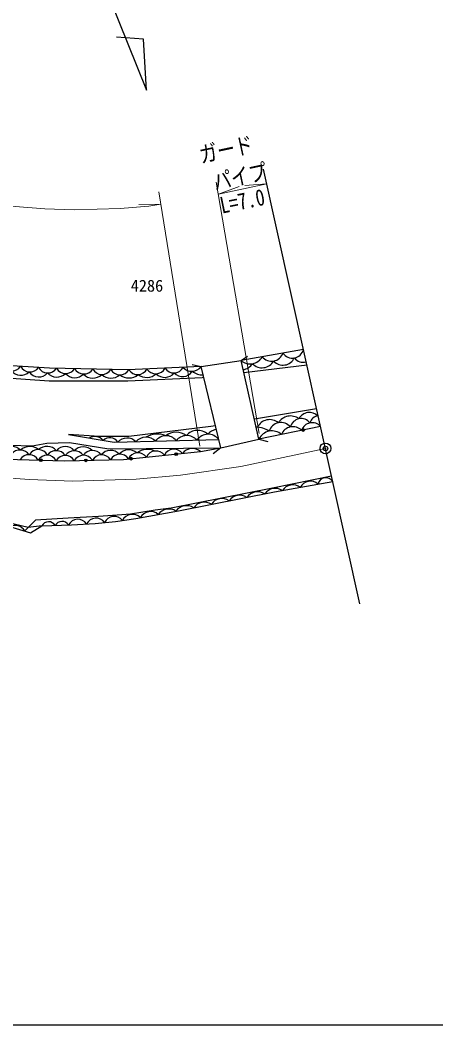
# Model space of a CAD drawing. Units: millimetres, scale not verified. Extents: x 40000 to 680000, y 20000 to 380000.
# Drawn here: x 279393 to 325394, y 205000 to 316254 of the extents above; entities that cross this region are included whole.
import ezdxf
from ezdxf.enums import TextEntityAlignment as Align

# ---------------------------------------------------------------- set-up
doc = ezdxf.new("R2010")
doc.units = ezdxf.units.MM
doc.header["$LTSCALE"] = 1000
doc.header["$PDMODE"] = 32
doc.header["$PDSIZE"] = 500
doc.linetypes.add('CHAIN', pattern=[18.5, 12, -1.5, 3.5, -1.5])
doc.linetypes.add('DASHED', pattern=[7.5, 6, -1.5])
for name, color, linetype, lineweight in [('M-BGD', 7, 'Continuous', 25), ('M-BMK', 2, 'CHAIN', 13), ('M-BMK-OTRS', 5, 'Continuous', 25), ('M-BMK-SRVR', 3, 'Continuous', 25), ('M-STR-HTXT', 7, 'Continuous', 13), ('M-TTL-BAND', 7, 'Continuous', 25)]:
    doc.layers.add(name, color=color, linetype=linetype, lineweight=lineweight)
doc.layers.add('M-BMK-HTXT', color=7, linetype='Continuous')
doc.layers.add('M-OTRS', color=6, linetype='Continuous')
doc.styles.add('ＭＳ ゴシック', font='')
doc.styles.get('ＭＳ ゴシック').set_extended_font_data('MS Gothic')

msp = doc.modelspace()

# ---------------------------------------------------------------- hatches: boundary and pattern name
at = {"layer": 'M-BGD'}
for points in [[(310863, 270901, -1), (310569, 270840, -0.41421), (310686, 271017, -0.41421)], [(296796, 268220, -1), (296497, 268189, -0.41421), (296631, 268354, -0.41421)], [(281830, 267522, -1), (281530, 267531, -0.41421), (281684, 267677, -0.41421)], [(286828, 267510, -1), (286528, 267503, -0.41421), (286674, 267656, -0.41421)], [(291822, 267712, -1), (291523, 267681, -0.41421), (291657, 267845, -0.41421)]]:
    msp.add_hatch(color=256, dxfattribs=at).paths.add_polyline_path(points)

# ---------------------------------------------------------------- linework, layer by layer
for p, q in [((310751, 279781), (303836, 278578)), ((303836, 278578), (304540, 279039)), ((305819, 269859), (303836, 278578)), ((298412, 278116), (299423, 277890)), ((301597, 268881), (299423, 277890)), ((311137, 278042), (304146, 277213)), ((312203, 273224), (305318, 272063)), ((312637, 271267), (305819, 269859)), ((305819, 269859), (306785, 269605)), ((301597, 268881), (300764, 268213)), ((307529, 264007), (313990, 265156)), ((296918, 261933), (307529, 264007)), ((272838, 261787), (280550, 259498)), ((292212, 261076), (296918, 261933)), ((281813, 260241), (285076, 260373)), ((285076, 260373), (287688, 260513)), ((287688, 260513), (289933, 260729)), ((289933, 260729), (292212, 261076)), ((281813, 260241), (280282, 260057)), ((280550, 259498), (281813, 260241))]:
    msp.add_line(p, q, dxfattribs=at)
at = {"layer": 'M-BGD', "linetype": 'DASHED'}
for p, q in [((299423, 277890), (303836, 278578)), ((301597, 268881), (305819, 269859))]:
    msp.add_line(p, q, dxfattribs=at)
at = {"layer": 'M-BGD'}
for points in [[(299719, 276665), (299548, 276644), (291309, 276275), (282596, 276287), (277365, 276661), (274125, 276925), (271865, 277315), (267354, 278501), (261934, 280362), (254964, 283636), (239586, 290024), (228442, 294478), (213949, 309588)], [(299423, 277890), (291296, 277526), (282648, 277729), (277287, 278052), (274273, 278377), (272173, 278795), (267762, 279915), (262320, 281643), (253794, 285399), (240061, 291180), (229149, 295541), (215048, 309839)], [(223630, 291126), (226744, 289773), (229852, 287324), (234625, 284626), (245175, 279207), (251369, 276404), (254718, 275215), (259840, 273522), (265077, 272116), (272027, 270547), (278242, 269200), (280717, 269112), (282341, 269396), (284875, 269480), (289211, 268790), (301597, 268881)], [(228966, 285289), (241017, 279115), (245446, 276870), (248636, 275450), (252956, 273992), (260768, 271757), (270356, 269333), (277788, 267642), (284344, 267448), (290823, 267609), (299363, 268482), (301597, 268881)], [(301005, 271335), (300507, 271251), (291422, 270153), (288171, 270162), (284747, 270357), (289804, 269515), (301374, 269808)], [(313855, 265765), (307332, 264437), (296102, 262231), (294337, 261979), (291609, 261554), (290662, 261463), (288050, 261287), (284701, 261098), (281111, 260872), (279907, 259689)], [(280282, 260057), (266776, 263278), (255421, 264381)]]:
    msp.add_lwpolyline(points, dxfattribs=at)
for centre in [(310716, 270870), (296647, 268205), (281680, 267527), (286678, 267506), (291672, 267696)]:
    msp.add_circle(centre, 150, dxfattribs=at)
for centre, radius, start, end in [((307218, 279820), 1332, 218.79656, 340.94025), ((309524, 280099), 1268, 214.26059, 345.47621), ((304848, 279698), 1509, 227.8735, 331.86331), ((303858, 279037), 1498, 278.09766, 326.50556), ((306166, 279228), 1468, 223.84605, 330.65319), ((308479, 279447), 1396, 222.2681, 334.68605), ((310711, 279574), 1210, 216.76722, 286.47883), ((278477, 278570), 1160, 207.04011, 326.06974), ((279463, 278318), 1392, 220.61607, 312.49378), ((280473, 278450), 1160, 207.04011, 326.06974), ((281446, 278000), 1261, 214.1718, 319.76179), ((282461, 278344), 1160, 207.85603, 326.90143), ((283449, 278151), 1420, 222.87595, 313.15507), ((284447, 278276), 1160, 209.13738, 328.167), ((285441, 278010), 1358, 221.20647, 316.0979), ((286446, 278229), 1160, 209.13738, 328.167), ((287441, 277977), 1367, 221.62954, 315.67483), ((288446, 278182), 1160, 209.13738, 328.167), ((290442, 278139), 1160, 209.39535, 328.43952), ((292404, 278165), 1160, 213.05047, 332.08009), ((293400, 278268), 1577, 233.20237, 311.92819), ((294402, 278254), 1160, 213.05047, 332.08009), ((295412, 278046), 1350, 224.79264, 320.33793), ((296400, 278344), 1160, 213.05047, 332.08009), ((297378, 278049), 1267, 223.02988, 327.42408), ((298388, 278649), 1284, 221.40059, 323.72998), ((299537, 278686), 1712, 230.41021, 273.56559), ((289443, 278089), 1479, 226.18728, 311.38232), ((291422, 278247), 1615, 231.69218, 309.79081), ((311395, 271502), 1301, 44.76253, 152.35581), ((307009, 270486), 1529, 50.60959, 153.40688), ((308247, 270318), 1376, 40.22336, 162.22984), ((309304, 270883), 1540, 52.50457, 149.38051), ((310487, 270903), 1227, 37.33836, 165.66671), ((311715, 270424), 1249, 42.45156, 160.88854), ((312469, 271391), 1038, 94.87316, 165.6977), ((294570, 267932), 2486, 67.96461, 121.07382), ((296655, 268746), 1884, 52.90019, 127.70221), ((299043, 269189), 1641, 47.43596, 139.75153), ((300191, 268917), 1480, 36.96666, 145.93441), ((301480, 269205), 1783, 102.34672, 138.06345), ((305584, 268847), 2324, 54.4409, 91.56168), ((307258, 269180), 1591, 48.60165, 154.73845), ((309572, 269879), 1356, 44.72016, 158.61994), ((287667, 268937), 1206, 40.33127, 120.74154), ((289313, 268992), 1026, 31.22786, 135.0422), ((291224, 268551), 1419, 46.1788, 136.72226), ((293325, 268534), 1528, 45.86116, 137.03991), ((295538, 268847), 1391, 37.22045, 145.68062), ((297830, 268718), 1531, 42.18761, 140.71346), ((278387, 267543), 1522, 45.95287, 122.76892), ((279382, 267337), 1302, 37.88561, 136.55579), ((280376, 266976), 1160, 28.79671, 147.82633), ((280473, 267584), 1472, 49.59898, 134.28685), ((281394, 267569), 1135, 26.57149, 150.05155), ((282356, 267664), 1395, 41.00826, 131.76079), ((283390, 267370), 1209, 34.05547, 144.19784), ((284388, 267788), 1259, 38.14426, 141.06266), ((285393, 267340), 1225, 36.59571, 144.77198), ((286383, 267621), 1379, 44.64695, 136.78864), ((287395, 267333), 1258, 38.76761, 144.08303), ((289399, 267304), 1309, 42.69274, 141.40514), ((290415, 267033), 1159, 33.12843, 152.21743), ((291417, 267253), 1413, 50.14227, 138.36727), ((292441, 267183), 1160, 36.32083, 155.35045), ((293488, 266776), 1948, 64.94916, 126.72213), ((294431, 267386), 1160, 36.32083, 155.35045), ((296420, 267590), 1160, 36.32083, 155.35045), ((298456, 267432), 1388, 49.17529, 142.496), ((282375, 266917), 1160, 28.79671, 147.82633), ((284391, 266887), 1160, 30.40909, 149.47509), ((286405, 266911), 1160, 31.91051, 150.94013), ((288405, 266960), 1160, 31.91051, 150.94013), ((309565, 263421), 1368, 53.11797, 147.04105), ((311501, 263954), 1248, 46.85485, 153.30416), ((313228, 264699), 888, 30.96874, 169.19027), ((305665, 262605), 1428, 56.59709, 145.52989), ((307626, 262958), 1443, 56.76453, 144.47459), ((299775, 261462), 1422, 56.35836, 145.76861), ((301725, 261911), 1375, 54.41459, 147.71238), ((303699, 262237), 1416, 56.1346, 145.99237), ((291825, 260310), 1224, 44.31774, 153.83707), ((293827, 260562), 1277, 48.79314, 151.83775), ((295844, 260653), 1462, 57.1721, 143.45879), ((297822, 261018), 1467, 57.98293, 143.92995), ((282561, 259875), 833, 30.7144, 153.93022), ((284032, 259888), 859, 33.30141, 151.34321), ((285779, 259824), 1160, 33.43169, 152.46246), ((287789, 259952), 1160, 34.81879, 153.8702), ((289803, 260148), 1160, 37.22685, 156.2932), ((278840, 259076), 1231, 29.85102, 117.08083)]:
    msp.add_arc(centre, radius, start, end, dxfattribs=at)
at = {"layer": 'M-BMK'}
msp.add_lwpolyline([(202009, 288645), (205890, 288734), (208558, 288581), (211402, 288206), (214368, 287691), (217546, 286866), (219824, 286141), (223074, 284948), (226387, 283424), (239338, 276674), (245230, 273893), (251539, 271358), (255291, 270009), (259904, 268563), (262912, 267744), (267427, 266980), (271349, 266310), (275871, 265746), (280395, 265404), (285213, 265214), (292228, 265414), (297154, 265856), (303818, 266831), (313177, 268829)], dxfattribs=at)
at = {"layer": 'M-BMK-OTRS'}
msp.add_line((316986, 251623), (306331, 299746), dxfattribs=at)
at = {"layer": 'M-BMK-SRVR'}
for p, q in [((281012, 339104), (293392, 308482)), ((293053, 314139), (290062, 314382)), ((293392, 308482), (293053, 314139))]:
    msp.add_line(p, q, dxfattribs=at)
msp.add_circle((313177, 268829), 600, dxfattribs=at)
at = {"layer": 'M-OTRS'}
msp.add_point((313177, 268829), dxfattribs=at)
at = {"layer": 'M-STR-HTXT'}
for p, q in [((301097, 298325), (305841, 270471)), ((294751, 297231), (299276, 269070)), ((301327, 296976), (306691, 298121)), ((301327, 296976), (303633, 297817)), ((306691, 298121), (304242, 297947)), ((294972, 295856), (292517, 295843))]:
    msp.add_line(p, q, dxfattribs=at)
msp.add_lwpolyline([(204517, 318711), (206408, 318754), (211381, 318468), (215928, 317870), (220717, 317037), (225869, 315699), (229545, 314530), (234530, 312700), (239596, 310370), (252679, 303551), (257236, 301400), (262210, 299401), (264857, 298450), (268332, 297360), (269370, 297078), (272457, 296556), (275734, 295995), (278859, 295606), (282117, 295360), (285377, 295231), (290458, 295376), (293637, 295661), (294972, 295856)], dxfattribs=at)
at = {"layer": 'M-TTL-BAND'}
msp.add_line((40000, 205000), (579000, 205000), dxfattribs=at)

# ---------------------------------------------------------------- texts
at = {"layer": 'M-BMK-HTXT', "style": 'ＭＳ ゴシック'}
msp.add_text('4286', height=1320, dxfattribs=at).set_placement((291632, 286845), align=Align.MIDDLE_LEFT)
at = {"layer": 'M-STR-HTXT', "style": 'ＭＳ ゴシック', "width": 0.8}
for s, p in [('ガード', (302477, 300492)), ('パイプ', (304020, 297498))]:
    msp.add_text(s, height=1833, rotation=12.05, dxfattribs=at).set_placement(p, align=Align.BOTTOM_CENTER)
msp.add_text('L=7.0', height=1833, rotation=11.518, dxfattribs=at).set_placement((303796, 297115), align=Align.TOP_CENTER)

doc.saveas('drawing.dxf')
